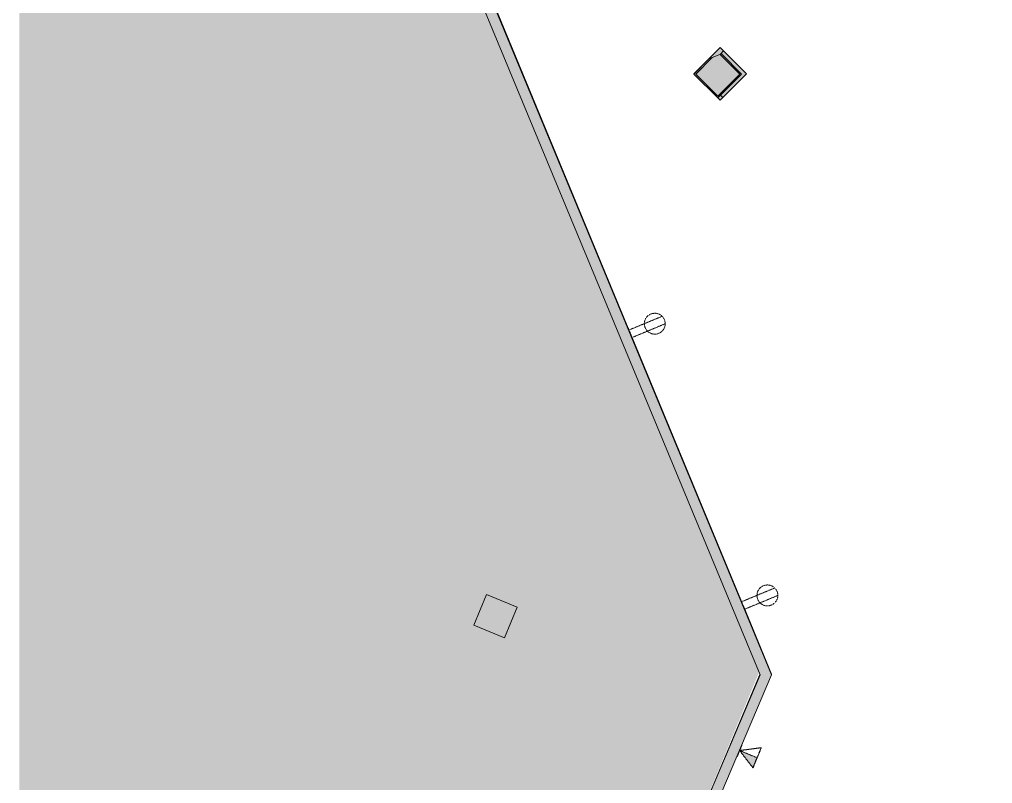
# Model space of a CAD drawing. Header units: inches. Extents: x 488 to 2071, y 800 to 2512.
# Drawn here: x 488.1 to 948.9, y 1514.4 to 1876.4 of the extents above; entities that cross this region are included whole.
import ezdxf

# ---------------------------------------------------------------- set-up
doc = ezdxf.new("R2010")
doc.units = ezdxf.units.IN
doc.header["$MEASUREMENT"] = 0
doc.linetypes.add('Demolished', pattern=[0.1875, 0.125, -0.0625])
for name, color, linetype, lineweight in [('A-ANNO-NOTE', 131, 'Demolished', 9), ('A-DETL-GENF', 92, 'Continuous', 9), ('A-Flor-Shel-Tptn', 8, 'Continuous', 9), ('A-WALL', 113, 'Demolished', 9), ('A-WALL-PATT', 111, 'Continuous', 13), ('A-Wall-Shel-Fill', 8, 'Continuous', 9), ('AI-Wall-Demz-E', 8, 'Continuous', 9), ('AI-Wall-Fill-E-2', 8, 'Continuous', 9), ('E-ELEC-FIXT', 91, 'Demolished', 9), ('I-WALL', 2, 'Demolished', 9), ('S-Cols', 8, 'Continuous', 9), ('S-Cols-Fill', 8, 'Continuous', 9)]:
    doc.layers.add(name, color=color, linetype=linetype, lineweight=lineweight)

# ---------------------------------------------------------------- blocks, each defined once
blk = doc.blocks.new('Revit Link EDITED_dwg-5488103-Level 1 DEMOLITION')
at = {"layer": 'A-Wall-Shel-Fill'}
h = blk.add_hatch(color=7, dxfattribs=at)
h.paths.add_polyline_path([(819.89, 1838.2), (821.15, 1839.45), (820.07, 1840.54), (818.83, 1839.26)], flags=0)
h.paths.add_polyline_path([(807.5, 1850.59), (814.62, 1857.72), (819.89, 1859.9), (821.55, 1861.56), (819.89, 1863.21), (807.39, 1850.7), (807.48, 1850.61)], flags=0)
at = {"layer": 'AI-Wall-Fill-E-2'}
h = blk.add_hatch(color=7, dxfattribs=at)
h.paths.add_polyline_path([(888.45, 1226.24), (905.48, 1267.36), (944.19, 1251.32), (948.28, 1261.18), (943.66, 1263.09), (943.21, 1262.01), (947.83, 1260.1), (945.15, 1253.63), (940.53, 1255.55), (941.49, 1257.86), (902.78, 1273.89), (883.83, 1228.16)], flags=0)
h.paths.add_polyline_path([(962.05, 1294.44), (963.13, 1297.06), (958.51, 1298.96), (957.43, 1296.35), (958.51, 1295.9)], flags=0)
h.paths.add_polyline_path([(999.5, 1393.97), (999.49, 1394.02), (998.8, 1394.26)], flags=0)
h.paths.add_polyline_path([(859.14, 1452.11), (859.14, 1452.16), (849.7, 1456.02)], flags=0)
h.paths.add_polyline_path([(847.08, 1457.1), (847.08, 1457.15), (805.47, 1474.39), (805.47, 1474.34), (844.29, 1458.26)], flags=0)
h.paths.add_polyline_path([(805.56, 1487.46), (838.83, 1565.84), (838.77, 1565.99), (819.74, 1521)], flags=0)
h.paths.add_polyline_path([(844.19, 1565.97), (844.28, 1566.22), (830.76, 1598.86), (830.6, 1598.79), (844.1, 1566.2)], flags=0)
h.paths.add_polyline_path([(829.54, 1601.33), (829.7, 1601.41), (777.43, 1727.6), (777.27, 1727.54), (802.93, 1665.58)], flags=0)
h.paths.add_polyline_path([(776.22, 1730.08), (776.37, 1730.15), (679.69, 1963.56), (679.55, 1963.46), (685.03, 1950.22), (680.57, 1948.38), (695.88, 1911.42), (700.34, 1913.27), (713.29, 1881.99)], flags=0)
h.paths.add_polyline_path([(630.52, 1928.39), (675.5, 1960.17), (675.36, 1960.5), (635, 1932.01), (632.5, 1933.05), (630.73, 1928.77), (500.42, 1982.75), (500.25, 1982.34), (629.94, 1928.62)], flags=0)
h.paths.add_polyline_path([(662.79, 1957.29), (678.88, 1964.24), (677.28, 1966.51), (678.2, 1967.16), (677.88, 1967.94), (666.53, 1959.93)], flags=0)
at = {"layer": 'S-Cols-Fill'}
for points in [[(821.15, 1839.45), (832.4, 1850.7), (821.55, 1861.56), (819.89, 1859.9), (820.52, 1860.16), (830.1, 1850.57), (820.07, 1840.54), (820.46, 1840.14)], [(717.73, 1583.41), (723.74, 1597.9), (709.24, 1603.9), (703.24, 1589.41)]]:
    blk.add_hatch(color=7, dxfattribs=at).paths.add_polyline_path(points, flags=0)
at = {"layer": 'AI-Wall-Demz-E', "color": 7}
for p, q in [((679.84, 1963.21), (776.38, 1730.14)), ((777.43, 1727.6), (829.7, 1601.4)), ((838.77, 1565.99), (805.56, 1487.46))]:
    blk.add_line(p, q, dxfattribs=at)
at = {"layer": 'AI-Wall-Demz-E', "color": 7, "flags": 128}
blk.add_lwpolyline([(830.76, 1598.86), (844.29, 1566.2), (844.19, 1565.97)], dxfattribs=at)
at = {"layer": 'S-Cols', "color": 7}
blk.add_line((819.89, 1838.2), (818.81, 1839.28), dxfattribs=at)
at = {"layer": 'S-Cols', "color": 7, "flags": 128}
for points in [[(807.5, 1850.59), (807.39, 1850.7), (819.89, 1863.21), (832.4, 1850.7), (819.89, 1838.2)], [(819.89, 1859.9), (821.55, 1861.56), (832.4, 1850.7)], [(832.4, 1850.7), (821.15, 1839.45), (820.07, 1840.54)]]:
    blk.add_lwpolyline(points, dxfattribs=at)
blk.add_lwpolyline([(703.24, 1589.41), (709.24, 1603.9), (723.74, 1597.9), (717.73, 1583.41)], close=True, dxfattribs=at)
blk = doc.blocks.new('PS - Power Device _Wall Base_ - Duplex-4862727-Level 1 DEMOLITION')
at = {"layer": 'E-ELEC-FIXT', "color": 7}
for p, q in [((1426.48, 995.66), (1426.4, 995.49)), ((1426.48, 995.66), (1429, 994.57)), ((1428.93, 994.4), (1429, 994.57))]:
    blk.add_line(p, q, dxfattribs=at)

msp = doc.modelspace()

# ---------------------------------------------------------------- hatches: boundary and pattern name
at = {"layer": 'A-ANNO-NOTE'}
msp.add_hatch(color=7, dxfattribs=at).paths.add_polyline_path([(835.42, 1521.81), (837.39, 1526.58), (829.14, 1530)], flags=0)
at = {"layer": 'A-DETL-GENF'}
h = msp.add_hatch(color=9, dxfattribs=at)
h.paths.add_polyline_path([(830.47, 799.94), (1415.16, 799.94), (1461.44, 911.67), (1454.19, 914.67), (1460.19, 929.16), (1467.44, 926.16), (1483.65, 965.29), (1375.23, 1012.17), (1376.02, 1013.99), (1354.17, 1023.83), (1339.44, 1030.19), (1338.51, 1028.04), (1114.81, 1124.75), (1093.18, 1072.51), (1093.12, 1072.51), (1093.09, 1072.46), (997, 1112.26), (954.85, 1010.5), (954.06, 1010.84), (953.51, 1009.5), (920.23, 1023.28), (831.49, 809.04), (756.81, 839.97), (759.15, 845.61), (547.33, 933.35), (585.4, 1025.28), (752.68, 955.99), (848.55, 1187.43), (864.26, 1180.91), (870.06, 1194.9), (874.34, 1193.12), (905.88, 1265.96), (939.16, 1252.24), (939.58, 1253.23), (905.48, 1267.36), (888.45, 1226.24), (883.83, 1228.16), (902.78, 1273.89), (941.49, 1257.87), (943.66, 1263.09), (943.83, 1263.02), (958.13, 1296.06), (957.43, 1296.35), (996.19, 1389.93), (798.84, 1471.7), (838.32, 1567.02), (675.55, 1959.92), (630.52, 1928.39), (509.26, 1978.61), (488.05, 1927.42), (488.05, 799.94), (828.66, 799.94)], flags=0)
h.paths.add_polyline_path([(776.32, 846.05), (776.32, 846.05), (774.9, 846.64)], flags=0)
h.paths.add_polyline_path([(771.7, 847.96), (773.87, 853.2), (778.49, 851.28), (792.27, 884.54), (787.64, 886.46), (791.76, 896.39), (782.02, 900.42), (885.31, 1149.79), (845.1, 1166.44), (737.24, 906.04), (608.76, 959.26), (610.61, 963.74), (734.62, 912.38), (750.86, 951.6), (588.29, 1018.94), (553.94, 936.02), (761.06, 850.23), (761.82, 852.06), (771.32, 848.12)], flags=0)
h.paths.add_polyline_path([(793.67, 901.01), (895.06, 1145.78), (889.96, 1147.88), (788.57, 903.12), (792.27, 901.59)], flags=0)
h.paths.add_polyline_path([(1208.68, 1017.04), (1194.19, 1023.04), (1200.19, 1037.54), (1214.69, 1031.54), (1213.24, 1028.04)], flags=0)
h.paths.add_polyline_path([(1090.45, 1079.14), (1112.07, 1131.34), (1230.33, 1082.36), (1281.61, 1206.16), (1128.37, 1269.63), (1102.35, 1206.86), (1094.97, 1209.92), (1123.94, 1280.18), (1040.89, 1314.58), (990.18, 1192.17), (1069.67, 1159.21), (1060.48, 1137.02), (1055.86, 1138.93), (1063.1, 1156.5), (988.25, 1187.5), (980.98, 1169.95), (980.1, 1170.31), (966.38, 1137.03), (967.2, 1136.69), (964.91, 1131.14), (1039.78, 1100.13), (1042.08, 1105.67), (1046.7, 1103.76), (1044.4, 1098.22), (1088.56, 1079.93)], flags=0)
h.paths.add_polyline_path([(887.16, 1154.26), (891.3, 1164.3), (851.25, 1180.89), (847.09, 1170.85), (885.31, 1155.02)], flags=0)
h.paths.add_polyline_path([(904.36, 1164.29), (905.85, 1167.9), (870.61, 1183.16), (868.88, 1179), (904.34, 1164.3)], flags=0)
h.paths.add_polyline_path([(1283.14, 1209.85), (1287.81, 1221.14), (1134.66, 1284.58), (1129.99, 1273.29), (1283, 1209.91)], flags=0)
h.paths.add_polyline_path([(1289.34, 1224.83), (1290.07, 1226.59), (1331.78, 1327.29), (1321.78, 1337.25), (1309.06, 1349.25), (1221.09, 1385.7), (1246.73, 1447.6), (1198.68, 1467.46), (1196.39, 1461.95), (1191.73, 1463.89), (1193.99, 1469.44), (1118.06, 1500.89), (1115.77, 1495.35), (1114.37, 1495.93), (1100.65, 1462.65), (1101.99, 1462.09), (1095.1, 1445.46), (1171.08, 1414.03), (1177.95, 1430.63), (1182.62, 1428.69), (1173.78, 1407.4), (1093.17, 1440.79), (1042.46, 1318.38), (1081.48, 1302.23), (1125.55, 1284.06), (1154.48, 1354.23), (1162.11, 1351.08), (1136.1, 1288.31), (1287.81, 1225.47)], flags=0)
h.paths.add_polyline_path([(589.16, 1272.98), (574.66, 1278.98), (580.66, 1293.48), (595.16, 1287.48)], flags=0)
h.paths.add_polyline_path([(1338.28, 1342.98), (1375.21, 1432.15), (1292.74, 1466.31), (1291.68, 1465.88), (1291.54, 1466.2), (1289.55, 1465.37), (1287.64, 1469.99), (1294.3, 1472.75), (1263.3, 1547.54), (1207.64, 1524.53), (1195.14, 1554.67), (1168.82, 1543.77), (1168.46, 1544.64), (1135.2, 1530.87), (1135.56, 1529.99), (1128.98, 1527.25), (1120, 1505.56), (1246.75, 1453.06), (1254.38, 1456.21), (1256.29, 1451.59), (1254.59, 1450.89), (1254.72, 1450.57), (1253.1, 1449.9), (1234.13, 1404.09), (1257.45, 1394.41), (1250.97, 1378.72), (1331.47, 1345.38), (1333.68, 1347.58), (1338.13, 1343.13)], flags=0)
h.paths.add_polyline_path([(1246.34, 1380.64), (1250.93, 1391.72), (1232.21, 1399.47), (1227.64, 1388.39), (1238.78, 1383.77)], flags=0)
h.paths.add_polyline_path([(717.73, 1583.41), (703.24, 1589.41), (709.24, 1603.9), (723.74, 1597.9)], flags=0)
at = {"layer": 'A-WALL', "linetype": 'Continuous'}
msp.add_hatch(color=250, dxfattribs=at).paths.add_polyline_path([(818.79, 1840.14), (829.22, 1850.57), (819.89, 1859.9), (816.13, 1858.34), (808.36, 1850.57), (817.91, 1841.02)], flags=0)
at = {"layer": 'A-WALL-PATT', "lineweight": 9}
h = msp.add_hatch(color=7, dxfattribs=at)
h.paths.add_polyline_path([(838.83, 1565.84), (841.57, 1572.29), (700.34, 1913.27), (695.72, 1911.35), (838.78, 1565.98)], flags=0)
h.paths.add_polyline_path([(680.41, 1948.31), (685.03, 1950.22), (679.55, 1963.46), (675.36, 1960.5), (679.62, 1950.22)], flags=0)
at = {"layer": 'A-WALL-PATT'}
msp.add_hatch(color=250, dxfattribs=at).paths.add_polyline_path([(818.79, 1839.26), (830.1, 1850.57), (820.52, 1860.16), (819.89, 1859.9), (829.22, 1850.57), (818.79, 1840.14), (808.36, 1850.57), (816.13, 1858.34), (814.62, 1857.72), (807.48, 1850.57), (818.59, 1839.45)], flags=0)
at = {"layer": 'A-WALL-PATT', "lineweight": 9}
msp.add_hatch(color=7, dxfattribs=at).paths.add_polyline_path([(805.43, 1474.36), (844.25, 1565.84), (841.57, 1572.29), (800.83, 1476.26), (805.41, 1474.37)], flags=0)

# ---------------------------------------------------------------- linework, layer by layer
at = {"layer": 'A-ANNO-NOTE', "color": 7}
for p, q in [((777.18, 1729.45), (792.45, 1735.77)), ((777.18, 1729.45), (792.45, 1735.77)), ((778.65, 1725.91), (793.92, 1732.23)), ((830.51, 1600.7), (845.78, 1607.03)), ((830.51, 1600.7), (845.78, 1607.03)), ((831.98, 1597.16), (847.25, 1603.49)), ((828.07, 1527.24), (830.36, 1532.78)), ((829.14, 1530), (839.36, 1531.34)), ((829.22, 1530.01), (839.44, 1531.35)), ((839.36, 1531.34), (835.42, 1521.81)), ((839.44, 1531.35), (835.49, 1521.82)), ((829.14, 1530), (835.42, 1521.81)), ((837.39, 1526.58), (829.14, 1530)), ((829.14, 1530), (835.42, 1521.81)), ((829.22, 1530.01), (835.49, 1521.82)), ((835.42, 1521.81), (837.39, 1526.58))]:
    msp.add_line(p, q, dxfattribs=at)
for centre in [(788.97, 1732.26), (842.3, 1603.51)]:
    msp.add_circle(centre, 4.95, dxfattribs=at)
at = {"layer": 'A-WALL', "color": 55, "linetype": 'Continuous', "lineweight": 20}
for p, q in [((814.62, 1857.72), (807.48, 1850.57)), ((820.52, 1860.16), (814.62, 1857.72)), ((830.1, 1850.57), (820.52, 1860.16)), ((807.48, 1850.57), (818.79, 1839.26)), ((818.79, 1839.26), (830.1, 1850.57))]:
    msp.add_line(p, q, dxfattribs=at)
at = {"layer": 'A-WALL', "color": 135, "linetype": 'Continuous', "lineweight": 13}
for p, q in [((816.13, 1858.34), (808.36, 1850.57)), ((829.22, 1850.57), (819.89, 1859.9)), ((808.36, 1850.57), (818.79, 1840.14)), ((818.79, 1840.14), (829.22, 1850.57))]:
    msp.add_line(p, q, dxfattribs=at)
at = {"layer": 'I-WALL', "color": 55, "linetype": 'Continuous', "lineweight": 20}
for p, q in [((844.26, 1565.81), (700.34, 1913.27)), ((695.72, 1911.35), (838.83, 1565.84)), ((838.83, 1565.84), (800.81, 1476.27)), ((805.43, 1474.36), (844.26, 1565.81))]:
    msp.add_line(p, q, dxfattribs=at)

# ---------------------------------------------------------------- block references
at = {"layer": 'A-Flor-Shel-Tptn', "color": 7}
msp.add_blockref('Revit Link EDITED_dwg-5488103-Level 1 DEMOLITION', (0, 0), dxfattribs=at)
at = {"layer": 'E-ELEC-FIXT', "color": 7, "rotation": 315.8801695892021}
for p in [(-940.8, 2008.44), (-887.47, 1879.69)]:
    msp.add_blockref('PS - Power Device _Wall Base_ - Duplex-4862727-Level 1 DEMOLITION', p, dxfattribs=at)

doc.saveas('drawing.dxf')
